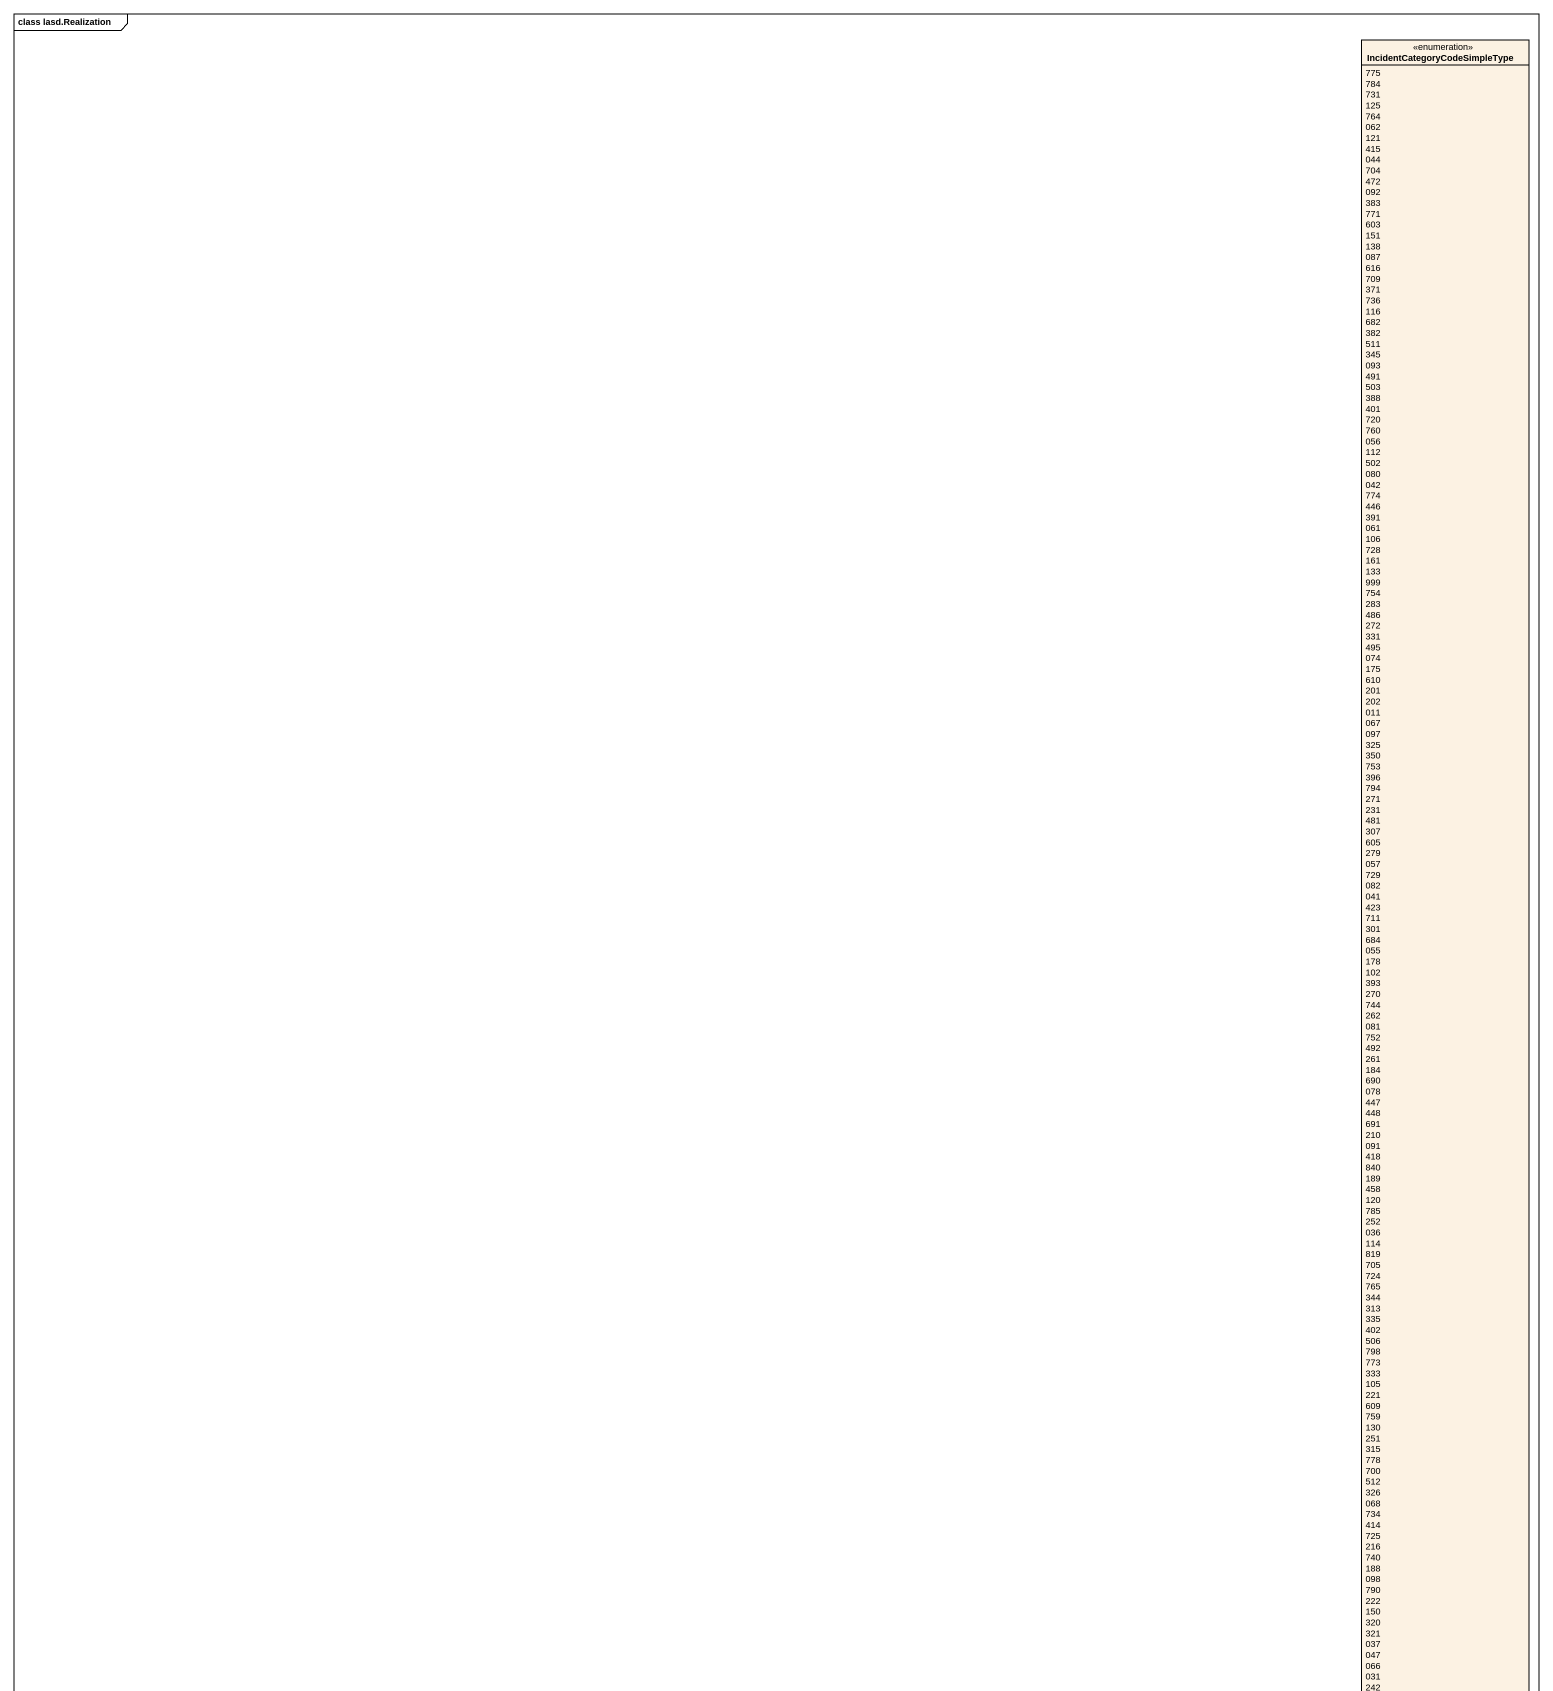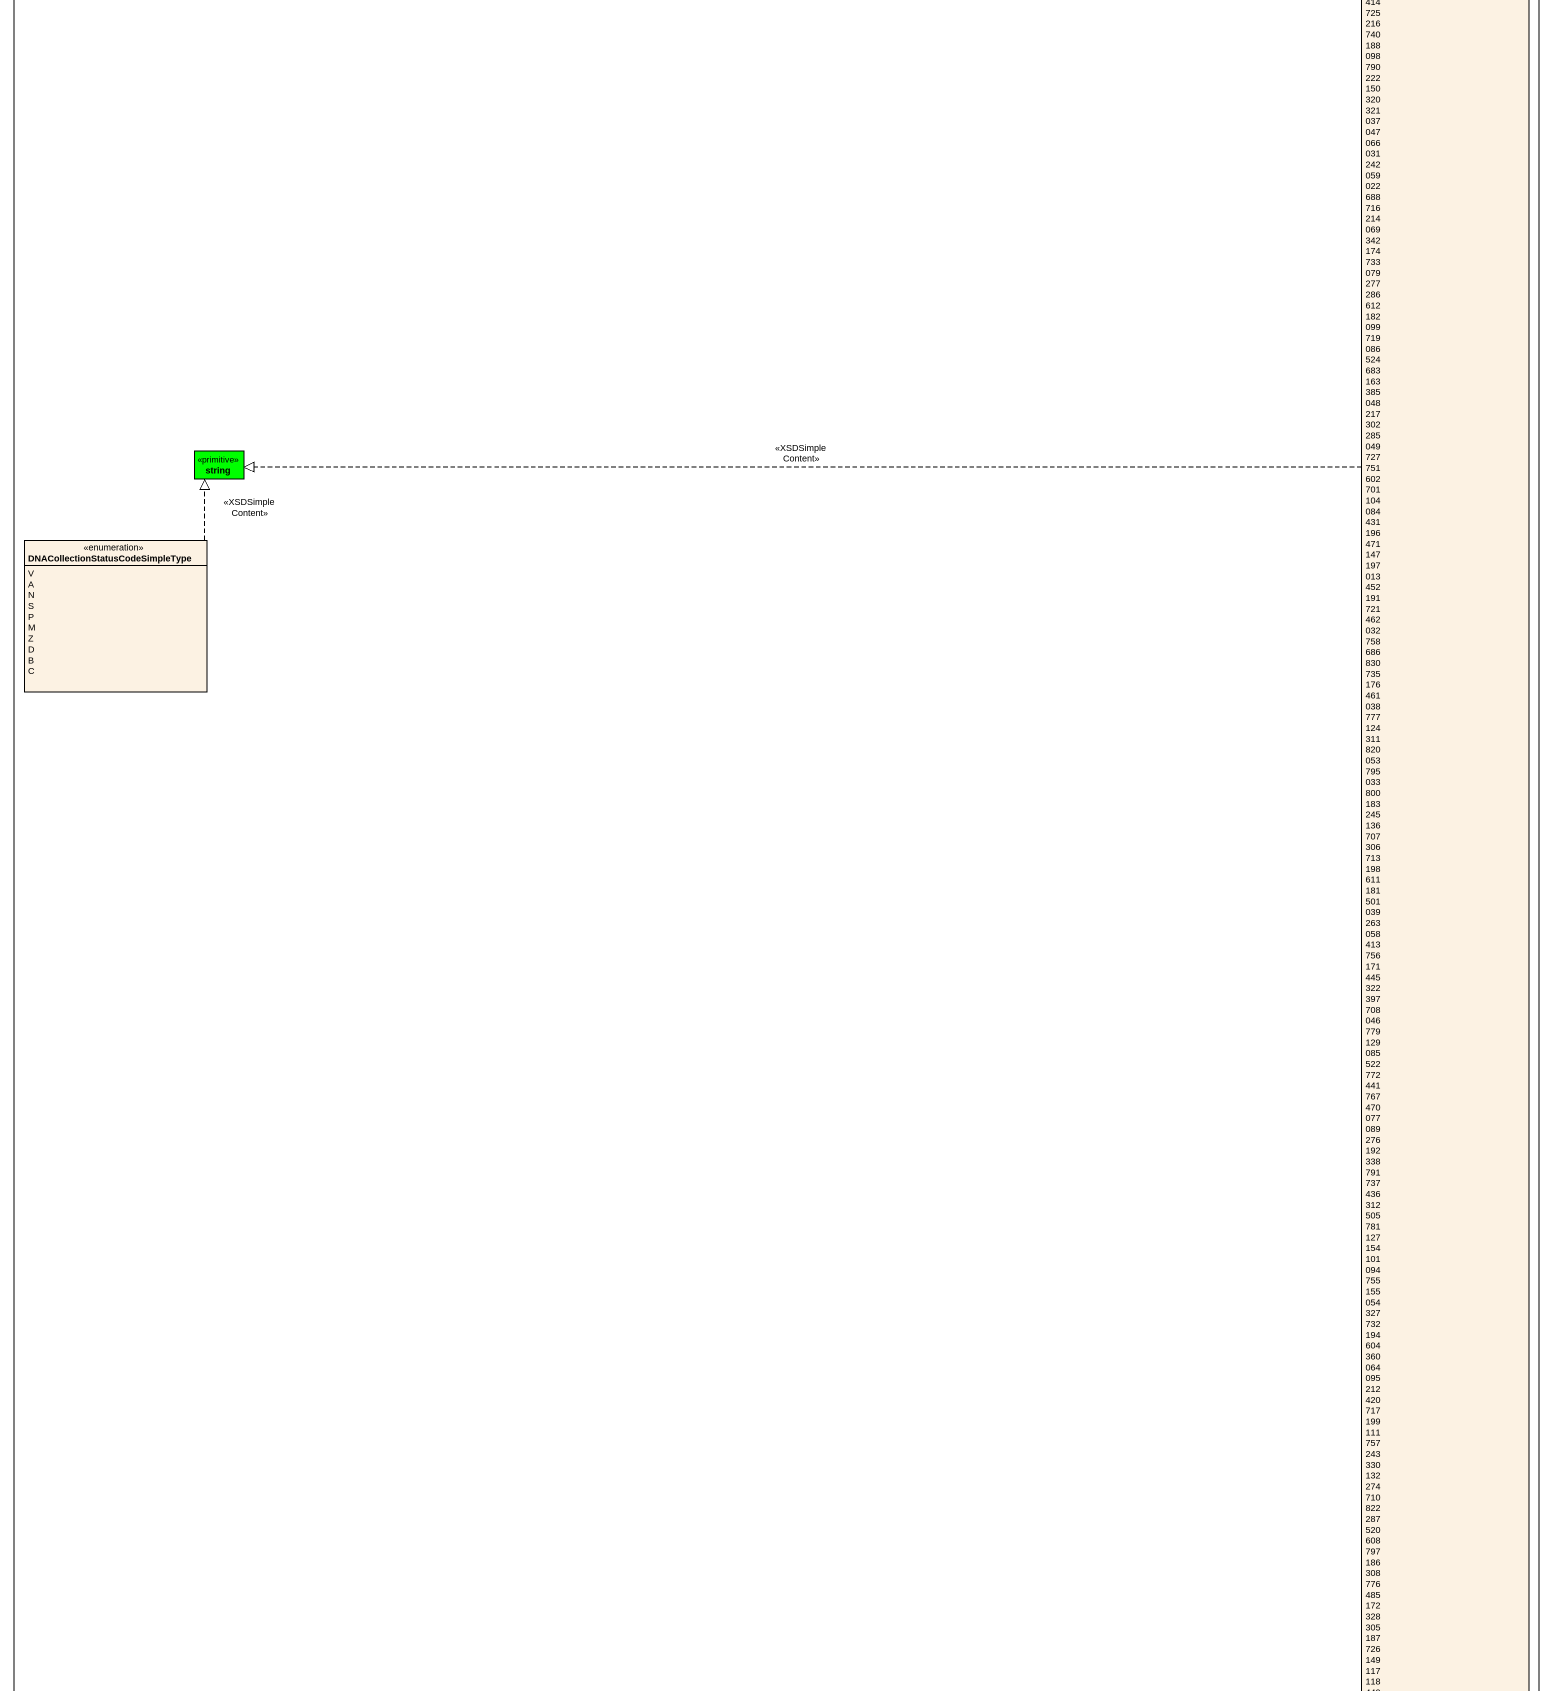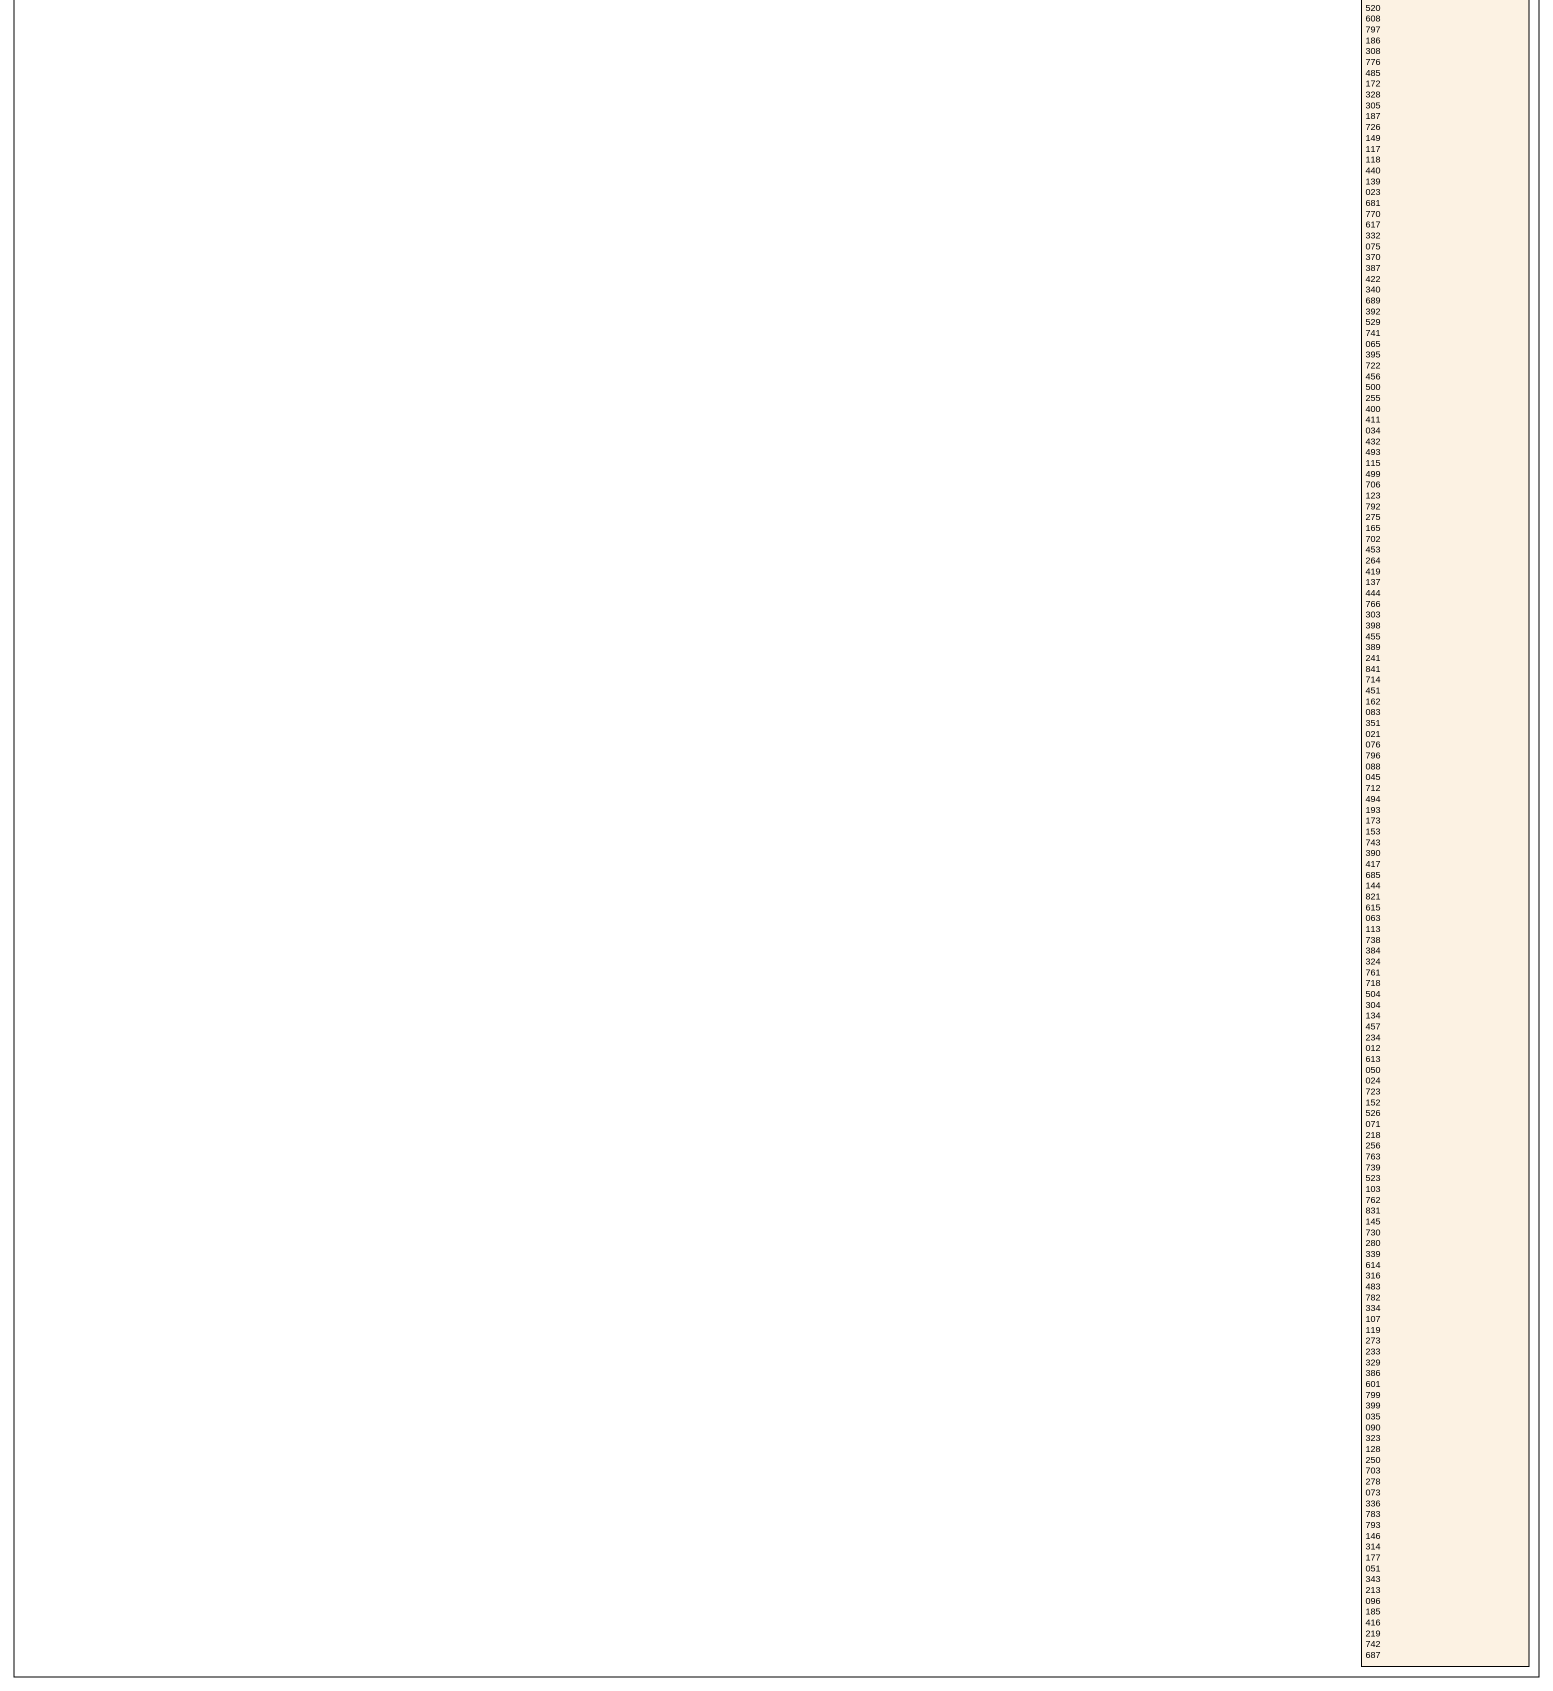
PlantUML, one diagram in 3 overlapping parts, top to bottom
@startuml
mainframe class lasd.Realization
hide circle
hide empty members
enum "IncidentCategoryCodeSimpleType" as IncidentCategoryCodeSimpleTy {
  775
  784
  731
  125
  764
  062
  121
  415
  044
  704
  472
  092
  383
  771
  603
  151
  138
  087
  616
  709
  371
  736
  116
  682
  382
  511
  345
  093
  491
  503
  388
  401
  720
  760
  056
  112
  502
  080
  042
  774
  446
  391
  061
  106
  728
  161
  133
  999
  754
  283
  486
  272
  331
  495
  074
  175
  610
  201
  202
  011
  067
  097
  325
  350
  753
  396
  794
  271
  231
  481
  307
  605
  279
  057
  729
  082
  041
  423
  711
  301
  684
  055
  178
  102
  393
  270
  744
  262
  081
  752
  492
  261
  184
  690
  078
  447
  448
  691
  210
  091
  418
  840
  189
  458
  120
  785
  252
  036
  114
  819
  705
  724
  765
  344
  313
  335
  402
  506
  798
  773
  333
  105
  221
  609
  759
  130
  251
  315
  778
  700
  512
  326
  068
  734
  414
  725
  216
  740
  188
  098
  790
  222
  150
  320
  321
  037
  047
  066
  031
  242
  059
  022
  688
  716
  214
  069
  342
  174
  733
  079
  277
  286
  612
  182
  099
  719
  086
  524
  683
  163
  385
  048
  217
  302
  285
  049
  727
  751
  602
  701
  104
  084
  431
  196
  471
  147
  197
  013
  452
  191
  721
  462
  032
  758
  686
  830
  735
  176
  461
  038
  777
  124
  311
  820
  053
  795
  033
  800
  183
  245
  136
  707
  306
  713
  198
  611
  181
  501
  039
  263
  058
  413
  756
  171
  445
  322
  397
  708
  046
  779
  129
  085
  522
  772
  441
  767
  470
  077
  089
  276
  192
  338
  791
  737
  436
  312
  505
  781
  127
  154
  101
  094
  755
  155
  054
  327
  732
  194
  604
  360
  064
  095
  212
  420
  717
  199
  111
  757
  243
  330
  132
  274
  710
  822
  287
  520
  608
  797
  186
  308
  776
  485
  172
  328
  305
  187
  726
  149
  117
  118
  440
  139
  023
  681
  770
  617
  332
  075
  370
  387
  422
  340
  689
  392
  529
  741
  065
  395
  722
  456
  500
  255
  400
  411
  034
  432
  493
  115
  499
  706
  123
  792
  275
  165
  702
  453
  264
  419
  137
  444
  766
  303
  398
  455
  389
  241
  841
  714
  451
  162
  083
  351
  021
  076
  796
  088
  045
  712
  494
  193
  173
  153
  743
  390
  417
  685
  144
  821
  615
  063
  113
  738
  384
  324
  761
  718
  504
  304
  134
  457
  234
  012
  613
  050
  024
  723
  152
  526
  071
  218
  256
  763
  739
  523
  103
  762
  831
  145
  730
  280
  339
  614
  316
  483
  782
  334
  107
  119
  273
  233
  329
  386
  601
  799
  399
  035
  090
  323
  128
  250
  703
  278
  073
  336
  783
  793
  146
  314
  177
  051
  343
  213
  096
  185
  416
  219
  742
  687
}
class string <<primitive>> #00FF00
enum "DNACollectionStatusCodeSimpleType" as DNACollectionStatusCodeSimpl {
  V
  A
  N
  S
  P
  M
  Z
  D
  B
  C
}
IncidentCategoryCodeSimpleTy .left.|> string : <<XSDSimpleContent>>
DNACollectionStatusCodeSimpl .up.|> string : <<XSDSimpleContent>>
@enduml
